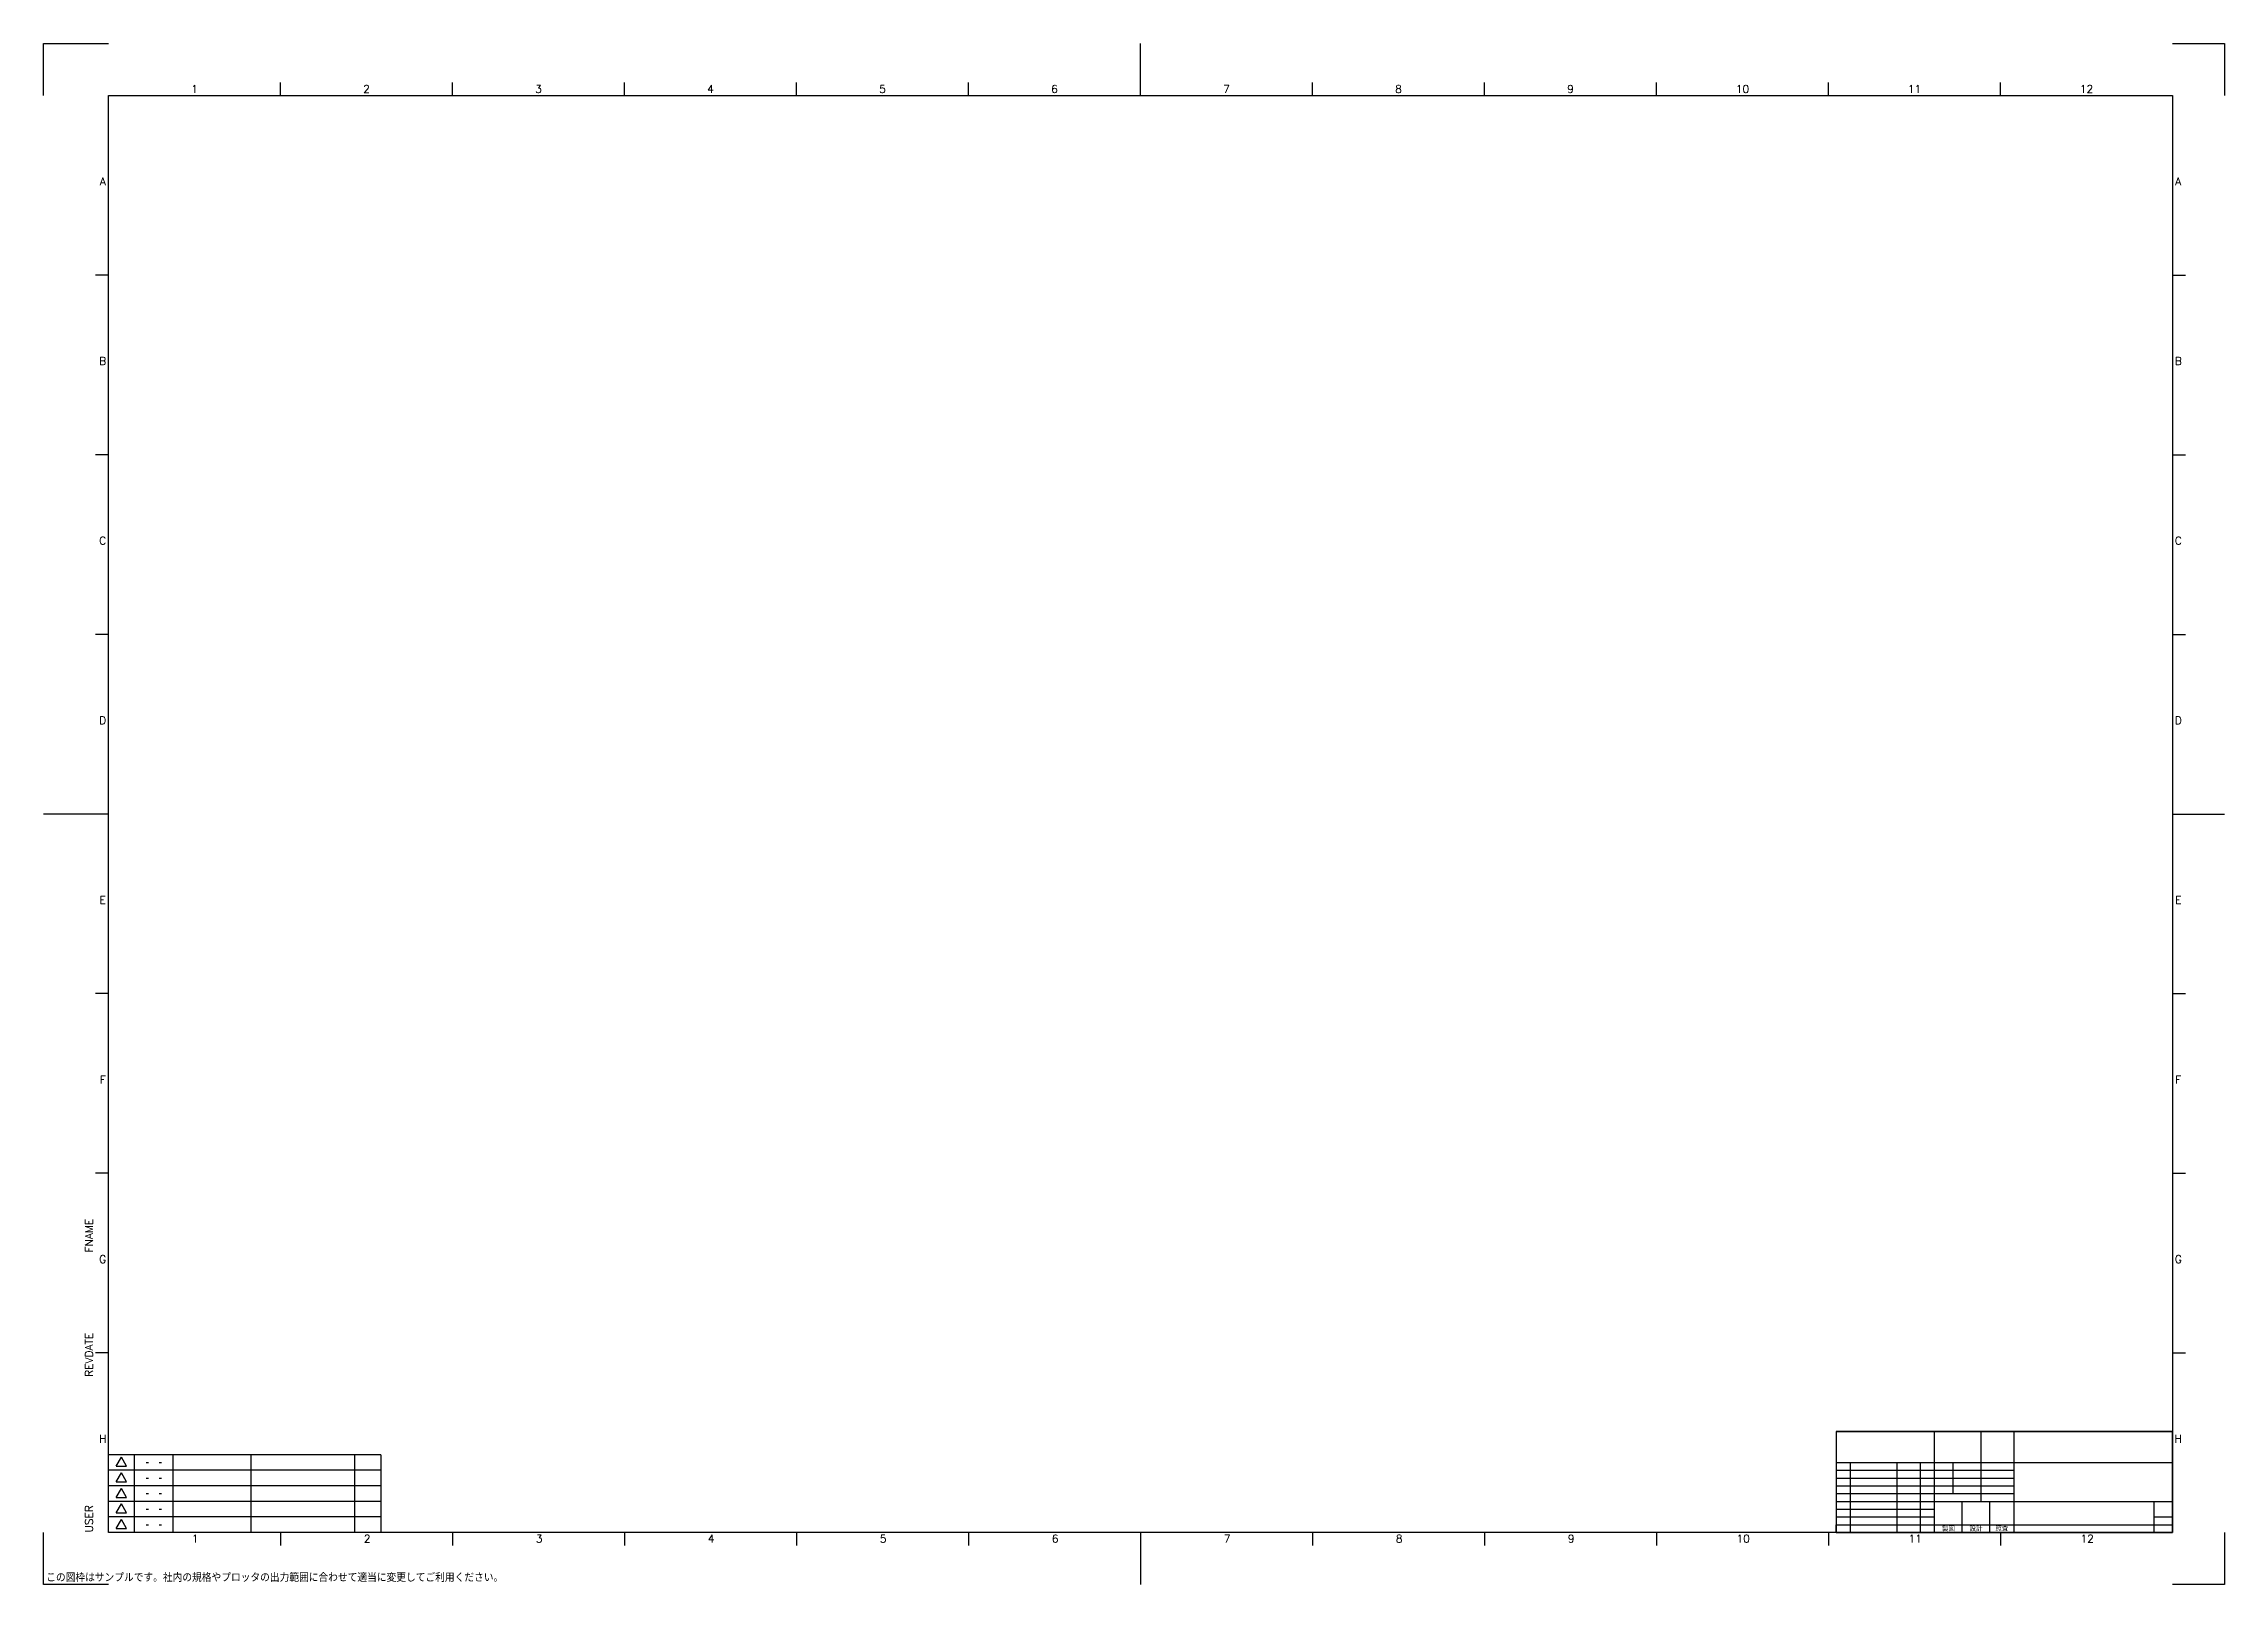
# Model space of a CAD drawing. Header units: millimetres. Extents: x 0 to 841, y 0 to 594.
import ezdxf
from ezdxf.enums import TextEntityAlignment as Align

# ---------------------------------------------------------------- set-up
doc = ezdxf.new("R2010")
doc.units = ezdxf.units.MM
doc.layers.add('Object', color=7, linetype='Continuous')
doc.styles.add('Roman', font='romans', dxfattribs={"bigfont": 'bigfont'})

msp = doc.modelspace()

# ---------------------------------------------------------------- linework, layer by layer
for p, q in [((0, 594), (25, 594)), ((0, 574), (0, 594)), ((423, 574), (423, 594)), ((821, 594), (841, 594)), ((841, 594), (841, 574)), ((25, 574), (821, 574)), ((25, 20), (25, 574)), ((91.33, 574), (91.33, 579)), ((157.67, 574), (157.67, 579)), ((224, 574), (224, 579)), ((290.33, 574), (290.33, 579)), ((356.67, 574), (356.67, 579)), ((423, 574), (423, 579)), ((489.33, 574), (489.33, 579)), ((555.67, 574), (555.67, 579)), ((622, 574), (622, 579)), ((688.33, 574), (688.33, 579)), ((754.67, 574), (754.67, 579)), ((821, 574), (821, 20)), ((25, 504.75), (20, 504.75)), ((821, 504.75), (826, 504.75)), ((25, 435.5), (20, 435.5)), ((821, 435.5), (826, 435.5)), ((25, 366.25), (20, 366.25)), ((821, 366.25), (826, 366.25)), ((25, 297), (0, 297)), ((25, 297), (20, 297)), ((821, 297), (841, 297)), ((821, 297), (826, 297)), ((25, 227.75), (20, 227.75)), ((821, 227.75), (826, 227.75)), ((25, 158.5), (20, 158.5)), ((821, 158.5), (826, 158.5)), ((25, 89.25), (20, 89.25)), ((821, 89.25), (826, 89.25)), ((0, 0), (0, 20)), ((821, 20), (25, 20)), ((91.33, 20), (91.33, 15)), ((157.67, 20), (157.67, 15)), ((224, 20), (224, 15)), ((290.33, 20), (290.33, 15)), ((356.67, 20), (356.67, 15)), ((423, 20), (423, 0)), ((423, 20), (423, 15)), ((489.33, 20), (489.33, 15)), ((555.67, 20), (555.67, 15)), ((622, 20), (622, 15)), ((688.33, 20), (688.33, 15)), ((754.67, 20), (754.67, 15)), ((841, 20), (841, 0)), ((25, 0), (0, 0)), ((841, 0), (821, 0))]:
    msp.add_line(p, q)
at = {"color": 0}
for p, q in [((691.3, 59), (821, 59)), ((821, 59), (691.3, 59)), ((691.3, 59), (691.3, 20)), ((729.13, 59), (729.13, 35)), ((747.14, 59), (747.14, 32)), ((759.75, 59), (759.75, 20)), ((821, 59), (821, 20)), ((821, 20), (821, 59)), ((691.3, 47), (821, 47)), ((691.3, 44), (759.75, 44)), ((696.7, 47), (696.7, 20)), ((714.72, 47), (714.72, 20)), ((723.72, 47), (723.72, 20)), ((736.33, 47), (736.33, 35)), ((691.3, 41), (759.75, 41)), ((691.3, 38), (759.75, 38)), ((691.3, 35), (729.13, 35)), ((729.13, 35), (759.75, 35)), ((729.13, 35), (729.13, 20)), ((691.3, 32), (729.13, 32)), ((691.3, 29), (729.13, 29)), ((691.3, 26), (729.13, 26)), ((729.13, 32), (821, 32)), ((739.77, 32), (739.77, 20)), ((750.4, 32), (750.4, 20)), ((813.79, 32), (813.79, 20)), ((813.79, 26), (821, 26)), ((691.3, 23), (821, 23)), ((691.3, 20), (691.3, 23)), ((691.3, 20), (821, 20))]:
    msp.add_line(p, q, dxfattribs=at)
at = {"layer": 'Object'}
for p, q in [((130, 50), (25, 50)), ((130, 44), (25, 44)), ((28, 45.54), (30, 49)), ((28, 45.54), (32, 45.54)), ((28, 39.54), (30, 43)), ((32, 45.54), (30, 49)), ((32, 39.54), (30, 43)), ((35, 20), (35, 50)), ((39.5, 47), (40.5, 47)), ((44.5, 47), (45.5, 47)), ((50, 20), (50, 50)), ((80, 20), (80, 50)), ((120, 20), (120, 50)), ((130, 50), (130, 20)), ((130, 38), (25, 38)), ((28, 39.54), (32, 39.54)), ((28, 33.54), (30, 37)), ((32, 33.54), (30, 37)), ((39.5, 41), (40.5, 41)), ((39.5, 35), (40.5, 35)), ((44.5, 41), (45.5, 41)), ((44.5, 35), (45.5, 35)), ((130, 32), (25, 32)), ((130, 26), (25, 26)), ((28, 33.54), (32, 33.54)), ((28, 27.54), (30, 31)), ((28, 27.54), (32, 27.54)), ((32, 27.54), (30, 31)), ((39.5, 29), (40.5, 29)), ((44.5, 29), (45.5, 29)), ((28, 21.54), (30, 25)), ((28, 21.54), (32, 21.54)), ((32, 21.54), (30, 25)), ((39.5, 23), (40.5, 23)), ((44.5, 23), (45.5, 23))]:
    msp.add_line(p, q, dxfattribs=at)

# ---------------------------------------------------------------- texts
at = {"style": 'Roman'}
for s, p in [('1', (58.17, 575)), ('2', (124.5, 575)), ('3', (190.83, 575)), ('4', (257.17, 575)), ('5', (323.5, 575)), ('6', (389.83, 575)), ('7', (456.17, 575)), ('8', (522.5, 575)), ('9', (588.83, 575)), ('10', (655.17, 575)), ('11', (721.5, 575)), ('12', (787.83, 575)), ('A', (22.83, 539.38)), ('A', (823.23, 539.38)), ('B', (22.83, 470.12)), ('B', (823.23, 470.12)), ('C', (22.83, 400.88)), ('C', (823.23, 400.88)), ('D', (22.83, 331.62)), ('D', (823.23, 331.62)), ('E', (22.83, 262.38)), ('E', (823.23, 262.38)), ('F', (22.83, 193.12)), ('F', (823.23, 193.12)), ('G', (22.83, 123.88)), ('G', (823.23, 123.88)), ('H', (22.83, 54.62)), ('H', (823.23, 54.62)), ('1', (58.45, 16.11)), ('2', (124.79, 16.11)), ('3', (191.12, 16.11)), ('4', (257.45, 16.11)), ('5', (323.79, 16.11)), ('6', (390.12, 16.11)), ('7', (456.45, 16.11)), ('8', (522.79, 16.11)), ('9', (589.12, 16.11)), ('10', (655.45, 16.11)), ('11', (721.79, 16.11)), ('12', (788.12, 16.11))]:
    msp.add_text(s, height=3, dxfattribs=at).set_placement(p, align=Align.CENTER)
at = {"color": 0, "style": 'Roman'}
for s, p in [('\\M+190BB\\M+1907D', (734.57, 20.48)), ('\\M+190DD\\M+18C76', (745.21, 20.48)), ('\\M+18FC6\\M+18DB8', (755.16, 20.55))]:
    msp.add_text(s, height=1.7917, dxfattribs=at).set_placement(p, align=Align.CENTER)
at = {"style": 'Roman'}
msp.add_text('\\M+182B1\\M+182CC\\M+1907D\\M+19867\\M+182CD\\M+18354\\M+18393\\M+18376\\M+1838B\\M+182C5\\M+182B7\\M+18142\\M+18ED0\\M+193E0\\M+182CC\\M+18B4B\\M+18A69\\M+182E2\\M+18376\\M+1838D\\M+18362\\M+1835E\\M+182CC\\M+18F6F\\M+197CD\\M+194CD\\M+188CD\\M+182C9\\M+18D87\\M+182ED\\M+182B9\\M+182C4\\M+1934B\\M+19396\\M+182C9\\M+195CF\\M+18D58\\M+182B5\\M+182C4\\M+182B2\\M+19798\\M+19770\\M+182AD\\M+182BE\\M+182B3\\M+182A2\\M+18142', height=3, dxfattribs=at).set_placement((1, 1))
at = {"color": 0, "style": 'Roman', "flags": 8}
for tag, p in [('FNAME', (19, 128)), ('REVDATE', (19, 80)), ('USER', (19, 20))]:
    msp.add_attdef(tag, p, '', height=3, rotation=90, dxfattribs=at)

doc.saveas('drawing.dxf')
